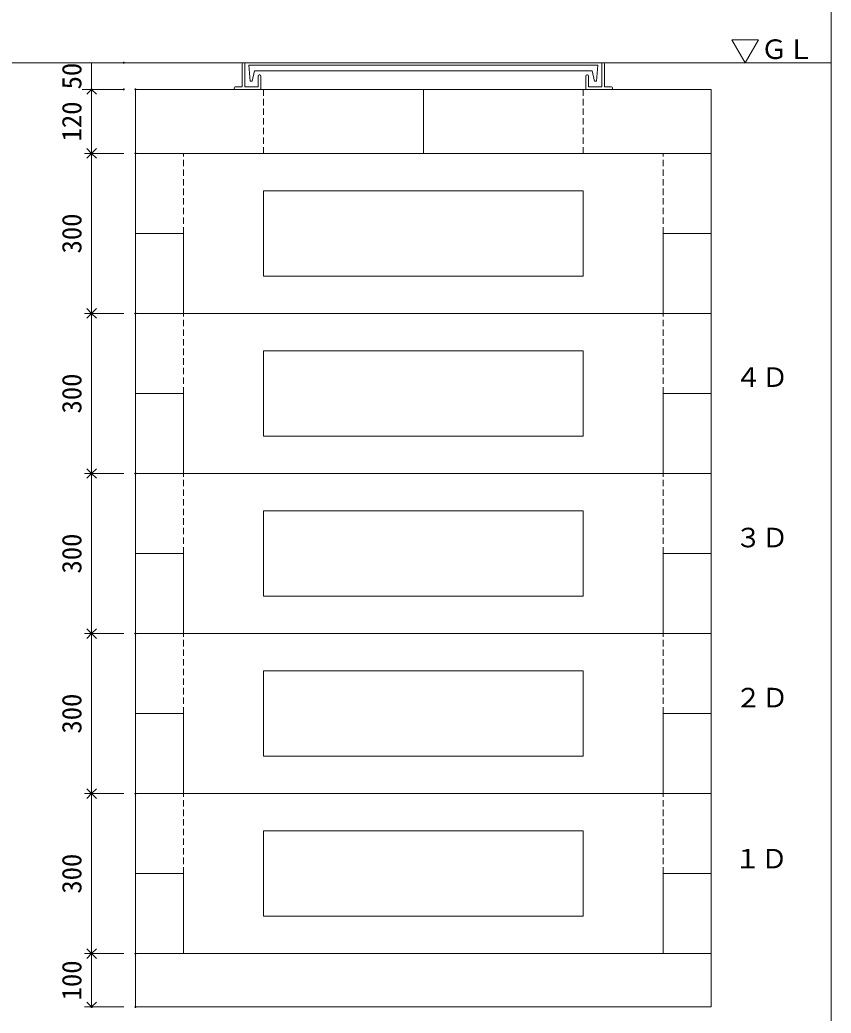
# Model space of a CAD drawing. Units: millimetres, scale not verified. Extents: x -4890 to 18490, y -2317 to 2317.
# Drawn here: x 3368 to 4890, y -1174 to 687 of the extents above; entities that cross this region are included whole.
import ezdxf
from ezdxf.enums import TextEntityAlignment as Align

# ---------------------------------------------------------------- set-up
doc = ezdxf.new("R2010")
doc.units = ezdxf.units.MM
doc.header["$LTSCALE"] = 10
doc.header["$PDMODE"] = 32
doc.header["$PDSIZE"] = 2
doc.linetypes.add('DASHED1', pattern=[1.8, 1.2, -0.6])
doc.linetypes.add('USER2', pattern=[50.8, 31.75, -6.35, 6.35, -6.35])
for name, color, linetype, lineweight in [('0-1_Defpoints', 7, 'USER2', 5), ('0-2_waku', 7, 'Continuous', 18), ('0-3_gaikei', 7, 'Continuous', 18), ('0-4_kakure', 7, 'DASHED1', 5), ('0-5_sunpou', 7, 'Continuous', 5), ('0-8_uchigawa', 6, 'Continuous', 18), ('0-A_futa', 3, 'Continuous', 18), ('0-B_GL', 4, 'Continuous', 18), ('0-D_文字１', 7, 'Continuous', 18)]:
    doc.layers.add(name, color=color, linetype=linetype, lineweight=lineweight)
doc.styles.add('ＭＳ ゴシック', font='')
doc.styles.get('ＭＳ ゴシック').set_extended_font_data('MS Gothic')

# ---------------------------------------------------------------- blocks, each defined once
blk = doc.blocks.new('_Open90')
at = {"layer": '0-5_sunpou'}
blk.add_line((0, 0), (-1, 0), dxfattribs=at)
blk.add_lwpolyline([(-0.5, 0.5), (0, 0), (-0.5, -0.5)], dxfattribs=at)
blk = doc.blocks.new('D56')
at = {"layer": '0-1_Defpoints'}
for p in [(5032.32, 2024.36), (4949.96, 1724.36), (5032.32, 1724.36)]:
    blk.add_point(p, dxfattribs=at)
at = {"layer": '0-5_sunpou'}
for p, q in [((5010.32, 2024.36), (4936.96, 2024.36)), ((4949.96, 2006.36), (4949.96, 1742.36)), ((5010.32, 1724.36), (4936.96, 1724.36))]:
    blk.add_line(p, q, dxfattribs=at)
at = {"layer": '0-5_sunpou', "xscale": 18, "yscale": 18}
for p, rotation in [((4949.96, 2024.36), 90), ((4949.96, 1724.36), 270)]:
    blk.add_blockref('_Open90', p, dxfattribs=dict(at, rotation=rotation))
at = {"layer": '0-5_sunpou', "style": 'ＭＳ ゴシック'}
blk.add_text('300', height=36.66, rotation=90, dxfattribs=at).set_placement((4941.96, 1836.86), align=Align.BOTTOM_LEFT)
blk = doc.blocks.new('D57')
at = {"layer": '0-1_Defpoints'}
for p in [(5032.32, 1424.36), (4949.96, 1124.36), (5032.32, 1124.36)]:
    blk.add_point(p, dxfattribs=at)
at = {"layer": '0-5_sunpou'}
for p, q in [((5010.32, 1424.36), (4936.96, 1424.36)), ((4949.96, 1406.36), (4949.96, 1142.36)), ((5010.32, 1124.36), (4936.96, 1124.36))]:
    blk.add_line(p, q, dxfattribs=at)
at = {"layer": '0-5_sunpou', "xscale": 18, "yscale": 18}
for p, rotation in [((4949.96, 1424.36), 90), ((4949.96, 1124.36), 270)]:
    blk.add_blockref('_Open90', p, dxfattribs=dict(at, rotation=rotation))
at = {"layer": '0-5_sunpou', "style": 'ＭＳ ゴシック'}
blk.add_text('300', height=36.66, rotation=90, dxfattribs=at).set_placement((4941.96, 1236.86), align=Align.BOTTOM_LEFT)
blk = doc.blocks.new('D58')
at = {"layer": '0-1_Defpoints'}
for p in [(5032.32, 2324.36), (4949.96, 2024.36), (5032.32, 2024.36)]:
    blk.add_point(p, dxfattribs=at)
at = {"layer": '0-5_sunpou'}
for p, q in [((5010.32, 2324.36), (4936.96, 2324.36)), ((4949.96, 2306.36), (4949.96, 2042.36)), ((5010.32, 2024.36), (4936.96, 2024.36))]:
    blk.add_line(p, q, dxfattribs=at)
at = {"layer": '0-5_sunpou', "xscale": 18, "yscale": 18}
for p, rotation in [((4949.96, 2324.36), 90), ((4949.96, 2024.36), 270)]:
    blk.add_blockref('_Open90', p, dxfattribs=dict(at, rotation=rotation))
at = {"layer": '0-5_sunpou', "style": 'ＭＳ ゴシック'}
blk.add_text('300', height=36.66, rotation=90, dxfattribs=at).set_placement((4941.96, 2136.86), align=Align.BOTTOM_LEFT)
blk = doc.blocks.new('D59')
at = {"layer": '0-1_Defpoints'}
for p in [(5032.32, 2744.36), (4949.96, 2624.36), (5032.32, 2624.36)]:
    blk.add_point(p, dxfattribs=at)
at = {"layer": '0-5_sunpou'}
for p, q in [((5010.32, 2744.36), (4936.96, 2744.36)), ((4949.96, 2726.36), (4949.96, 2642.36)), ((5010.32, 2624.36), (4936.96, 2624.36))]:
    blk.add_line(p, q, dxfattribs=at)
at = {"layer": '0-5_sunpou', "xscale": 18, "yscale": 18}
for p, rotation in [((4949.96, 2744.36), 90), ((4949.96, 2624.36), 270)]:
    blk.add_blockref('_Open90', p, dxfattribs=dict(at, rotation=rotation))
at = {"layer": '0-5_sunpou', "style": 'ＭＳ ゴシック'}
blk.add_text('120', height=36.66, rotation=90, dxfattribs=at).set_placement((4941.96, 2646.86), align=Align.BOTTOM_LEFT)
blk = doc.blocks.new('D60')
at = {"layer": '0-1_Defpoints'}
for p in [(5032.32, 2744.36), (4949.96, 2624.36), (5032.32, 2624.36)]:
    blk.add_point(p, dxfattribs=at)
at = {"layer": '0-5_sunpou'}
for p, q in [((5010.32, 2744.36), (4936.96, 2744.36)), ((4949.96, 2726.36), (4949.96, 2642.36)), ((5010.32, 2624.36), (4936.96, 2624.36))]:
    blk.add_line(p, q, dxfattribs=at)
at = {"layer": '0-5_sunpou', "xscale": 18, "yscale": 18}
for p, rotation in [((4949.96, 2744.36), 90), ((4949.96, 2624.36), 270)]:
    blk.add_blockref('_Open90', p, dxfattribs=dict(at, rotation=rotation))
at = {"layer": '0-5_sunpou', "style": 'ＭＳ ゴシック'}
blk.add_text('120', height=36.66, rotation=90, dxfattribs=at).set_placement((4941.96, 2646.86), align=Align.BOTTOM_LEFT)
blk = doc.blocks.new('D64')
at = {"layer": '0-1_Defpoints'}
for p in [(5010.32, 2794.36), (4949.96, 2744.36), (5010.32, 2744.36)]:
    blk.add_point(p, dxfattribs=at)
at = {"layer": '0-5_sunpou'}
for p, q in [((4988.32, 2794.36), (4936.96, 2794.36)), ((4949.96, 2794.36), (4949.96, 2744.36)), ((4988.32, 2744.36), (4936.96, 2744.36))]:
    blk.add_line(p, q, dxfattribs=at)
at = {"layer": '0-5_sunpou', "style": 'ＭＳ ゴシック'}
blk.add_text('50', height=36.66, rotation=90, dxfattribs=at).set_placement((4941.96, 2744.36), align=Align.BOTTOM_LEFT)
blk = doc.blocks.new('D68')
at = {"layer": '0-1_Defpoints'}
for p in [(5032.32, 1124.36), (4949.96, 1024.36), (5032.32, 1024.36)]:
    blk.add_point(p, dxfattribs=at)
at = {"layer": '0-5_sunpou'}
for p, q in [((5010.32, 1124.36), (4936.96, 1124.36)), ((4949.96, 1106.36), (4949.96, 1042.36)), ((5010.32, 1024.36), (4936.96, 1024.36))]:
    blk.add_line(p, q, dxfattribs=at)
at = {"layer": '0-5_sunpou', "xscale": 18, "yscale": 18}
for p, rotation in [((4949.96, 1124.36), 90), ((4949.96, 1024.36), 270)]:
    blk.add_blockref('_Open90', p, dxfattribs=dict(at, rotation=rotation))
at = {"layer": '0-5_sunpou', "style": 'ＭＳ ゴシック'}
blk.add_text('100', height=36.66, rotation=90, dxfattribs=at).set_placement((4941.96, 1036.86), align=Align.BOTTOM_LEFT)
blk = doc.blocks.new('D55')
at = {"layer": '0-1_Defpoints'}
for p in [(5032.32, 2624.36), (4949.96, 2324.36), (5032.32, 2324.36)]:
    blk.add_point(p, dxfattribs=at)
at = {"layer": '0-5_sunpou'}
for p, q in [((5010.32, 2624.36), (4936.96, 2624.36)), ((4949.96, 2606.36), (4949.96, 2342.36)), ((5010.32, 2324.36), (4936.96, 2324.36))]:
    blk.add_line(p, q, dxfattribs=at)
at = {"layer": '0-5_sunpou', "xscale": 18, "yscale": 18}
for p, rotation in [((4949.96, 2624.36), 90), ((4949.96, 2324.36), 270)]:
    blk.add_blockref('_Open90', p, dxfattribs=dict(at, rotation=rotation))
at = {"layer": '0-5_sunpou', "style": 'ＭＳ ゴシック'}
blk.add_text('300', height=36.66, rotation=90, dxfattribs=at).set_placement((4941.96, 2436.86), align=Align.BOTTOM_LEFT)
blk = doc.blocks.new('D77')
at = {"layer": '0-1_Defpoints'}
for p in [(5032.32, 1724.36), (4949.96, 1424.36), (5032.32, 1424.36)]:
    blk.add_point(p, dxfattribs=at)
at = {"layer": '0-5_sunpou'}
for p, q in [((5010.32, 1724.36), (4936.96, 1724.36)), ((4949.96, 1706.36), (4949.96, 1442.36)), ((5010.32, 1424.36), (4936.96, 1424.36))]:
    blk.add_line(p, q, dxfattribs=at)
at = {"layer": '0-5_sunpou', "xscale": 18, "yscale": 18}
for p, rotation in [((4949.96, 1724.36), 90), ((4949.96, 1424.36), 270)]:
    blk.add_blockref('_Open90', p, dxfattribs=dict(at, rotation=rotation))
at = {"layer": '0-5_sunpou', "style": 'ＭＳ ゴシック'}
blk.add_text('300', height=36.66, rotation=90, dxfattribs=at).set_placement((4941.96, 1536.86), align=Align.BOTTOM_LEFT)

msp = doc.modelspace()

# ---------------------------------------------------------------- linework, layer by layer
at = {"layer": '0-2_waku'}
msp.add_line((4890, 2317.1), (4890, -1957.9), dxfattribs=at)
msp.add_line((4890, 2317.1), (4890, -1957.9), dxfattribs=at)
at = {"layer": '0-3_gaikei'}
for p, q in [((3585, 557.1), (4665, 557.1)), ((4125, 557.1), (4125, 437.1)), ((4665, 437.1), (3585, 437.1)), ((4665, 437.1), (3585, 437.1)), ((4665, 437.1), (3585, 437.1)), ((3585, 437.1), (3585, 287.1)), ((3585, 437.1), (3585, 287.1)), ((3585, 437.1), (3585, 287.1)), ((3675, 437.1), (4575, 437.1)), ((4665, 437.1), (4665, 287.1)), ((4665, 437.1), (4665, 287.1)), ((4665, 437.1), (4665, 287.1)), ((3585, 287.1), (3585, 137.1)), ((3675, 287.1), (3585, 287.1)), ((3675, 287.1), (3585, 287.1)), ((3675, 287.1), (3585, 287.1)), ((3675, 287.1), (3675, 137.1)), ((3675, 287.1), (3675, 137.1)), ((3675, 287.1), (3675, 137.1)), ((4575, 287.1), (4575, 137.1)), ((4575, 287.1), (4575, 137.1)), ((4575, 287.1), (4575, 137.1)), ((4665, 287.1), (4575, 287.1)), ((4665, 287.1), (4575, 287.1)), ((4665, 287.1), (4575, 287.1)), ((4665, 287.1), (4665, 137.1)), ((3585, 137.1), (3585, -12.9)), ((3585, 137.1), (3585, -12.9)), ((3585, 137.1), (3585, -12.9)), ((4665, 137.1), (3585, 137.1)), ((4665, 137.1), (3585, 137.1)), ((4665, 137.1), (3585, 137.1)), ((4665, 137.1), (3585, 137.1)), ((4665, 137.1), (3585, 137.1)), ((4665, 137.1), (3585, 137.1)), ((4575, 137.1), (3675, 137.1)), ((4575, 137.1), (3675, 137.1)), ((4575, 137.1), (3675, 137.1)), ((4515, 137.1), (3735, 137.1)), ((4665, 137.1), (4665, -12.9)), ((4665, 137.1), (4665, -12.9)), ((4665, 137.1), (4665, -12.9)), ((3585, -12.9), (3585, -162.9)), ((3675, -12.9), (3585, -12.9)), ((3675, -12.9), (3585, -12.9)), ((3675, -12.9), (3585, -12.9)), ((3675, -12.9), (3675, -162.9)), ((3675, -12.9), (3675, -162.9)), ((3675, -12.9), (3675, -162.9)), ((4575, -12.9), (4575, -162.9)), ((4575, -12.9), (4575, -162.9)), ((4575, -12.9), (4575, -162.9)), ((4665, -12.9), (4575, -12.9)), ((4665, -12.9), (4575, -12.9)), ((4665, -12.9), (4575, -12.9)), ((4665, -12.9), (4665, -162.9)), ((4665, -162.9), (3585, -162.9)), ((4665, -162.9), (3585, -162.9)), ((4665, -162.9), (3585, -162.9)), ((4665, -162.9), (3585, -162.9)), ((4665, -162.9), (3585, -162.9)), ((3585, -162.9), (3585, -312.9)), ((3585, -162.9), (3585, -312.9)), ((4575, -162.9), (3675, -162.9)), ((4575, -162.9), (3675, -162.9)), ((4575, -162.9), (3675, -162.9)), ((4515, -162.9), (3735, -162.9)), ((4665, -162.9), (4665, -312.9)), ((4665, -162.9), (4665, -312.9)), ((4665, -162.9), (4665, -312.9)), ((3585, -312.9), (3585, -462.9)), ((3675, -312.9), (3585, -312.9)), ((3675, -312.9), (3585, -312.9)), ((3675, -312.9), (3585, -312.9)), ((3675, -312.9), (3675, -462.9)), ((3675, -312.9), (3675, -462.9)), ((3675, -312.9), (3675, -462.9)), ((4575, -312.9), (4575, -462.9)), ((4575, -312.9), (4575, -462.9)), ((4575, -312.9), (4575, -462.9)), ((4665, -312.9), (4575, -312.9)), ((4665, -312.9), (4575, -312.9)), ((4665, -312.9), (4575, -312.9)), ((4665, -312.9), (4665, -462.9)), ((4665, -462.9), (3585, -462.9)), ((4665, -462.9), (3585, -462.9)), ((4665, -462.9), (3585, -462.9)), ((4665, -462.9), (3585, -462.9)), ((4665, -462.9), (3585, -462.9)), ((4665, -462.9), (3585, -462.9)), ((4665, -462.9), (3585, -462.9)), ((4665, -462.9), (3585, -462.9)), ((3585, -462.9), (3585, -612.9)), ((3585, -462.9), (3585, -612.9)), ((4575, -462.9), (3675, -462.9)), ((4575, -462.9), (3675, -462.9)), ((4575, -462.9), (3675, -462.9)), ((4575, -462.9), (3675, -462.9)), ((4575, -462.9), (3675, -462.9)), ((4575, -462.9), (3675, -462.9)), ((4515, -462.9), (3735, -462.9)), ((4515, -462.9), (3735, -462.9)), ((4665, -462.9), (4665, -612.9)), ((4665, -462.9), (4665, -612.9)), ((4665, -462.9), (4665, -612.9)), ((3585, -612.9), (3585, -762.9)), ((3675, -612.9), (3585, -612.9)), ((3675, -612.9), (3585, -612.9)), ((3675, -612.9), (3585, -612.9)), ((3675, -612.9), (3675, -762.9)), ((3675, -612.9), (3675, -762.9)), ((3675, -612.9), (3675, -762.9)), ((4575, -612.9), (4575, -762.9)), ((4575, -612.9), (4575, -762.9)), ((4575, -612.9), (4575, -762.9)), ((4665, -612.9), (4575, -612.9)), ((4665, -612.9), (4575, -612.9)), ((4665, -612.9), (4575, -612.9)), ((4665, -612.9), (4665, -762.9)), ((3585, -762.9), (3585, -912.9)), ((3585, -762.9), (3585, -912.9)), ((3585, -762.9), (3585, -912.9)), ((4665, -762.9), (3585, -762.9)), ((4665, -762.9), (3585, -762.9)), ((4665, -762.9), (3585, -762.9)), ((4575, -762.9), (3675, -762.9)), ((4575, -762.9), (3675, -762.9)), ((4575, -762.9), (3675, -762.9)), ((4515, -762.9), (3735, -762.9)), ((4665, -762.9), (4665, -912.9)), ((4665, -762.9), (4665, -912.9)), ((4665, -762.9), (4665, -912.9)), ((3675, -912.9), (3585, -912.9)), ((3675, -912.9), (3585, -912.9)), ((3675, -912.9), (3675, -1062.9)), ((3675, -912.9), (3675, -1062.9)), ((3675, -912.9), (3675, -1062.9)), ((4665, -912.9), (4575, -912.9)), ((4665, -912.9), (4575, -912.9)), ((4575, -912.9), (4575, -1062.9)), ((4575, -912.9), (4575, -1062.9)), ((4665, -912.9), (4665, -1062.9)), ((4665, -1062.9), (3585, -1062.9)), ((4665, -1062.9), (3585, -1062.9)), ((4665, -1062.9), (3585, -1062.9)), ((4665, -1062.9), (3585, -1062.9)), ((4665, -1062.9), (3585, -1062.9)), ((3585, -1162.9), (3585, -1062.9)), ((4665, -1062.9), (3585, -1062.9)), ((4665, -1062.9), (3585, -1062.9)), ((4665, -1062.9), (3585, -1062.9)), ((4665, -1062.9), (3585, -1062.9)), ((4575, -1062.9), (3675, -1062.9)), ((4575, -1062.9), (3675, -1062.9)), ((4575, -1062.9), (3675, -1062.9)), ((4515, -1062.9), (3735, -1062.9)), ((4515, -1062.9), (3735, -1062.9)), ((4665, -1162.9), (3585, -1162.9)), ((4665, -1162.9), (3585, -1162.9))]:
    msp.add_line(p, q, dxfattribs=at)
for points in [[(3675, 437.1), (3585, 437.1), (3585, 557.1)], [(4575, 437.1), (4665, 437.1), (4665, 557.1)], [(4665, -162.9), (3585, -162.9), (3585, -312.9)], [(4665, -462.9), (3585, -462.9), (3585, -612.9)], [(3675, -912.9), (3585, -912.9), (3585, -1062.9)], [(4665, -912.9), (4575, -912.9), (4575, -1062.9)], [(4665, -1162.9), (4665, -1062.9), (3585, -1062.9)]]:
    msp.add_lwpolyline(points, dxfattribs=at)
at = {"layer": '0-4_kakure'}
for p, q in [((3825, 437.1), (3825, 557.1)), ((4425, 437.1), (4425, 557.1)), ((3675, 287.1), (3675, 437.1)), ((4575, 287.1), (4575, 437.1)), ((3675, -12.9), (3675, 137.1)), ((4575, -12.9), (4575, 137.1)), ((3675, -312.9), (3675, -162.9)), ((4575, -312.9), (4575, -162.9)), ((3675, -612.9), (3675, -462.9)), ((4575, -612.9), (4575, -462.9)), ((3675, -912.9), (3675, -762.9)), ((4575, -912.9), (4575, -762.9))]:
    msp.add_line(p, q, dxfattribs=at)
at = {"layer": '0-5_sunpou'}
for p, q in [((3563, 607.1), (3485.14, 607.1)), ((3563, 557.1), (3485.14, 557.1))]:
    msp.add_line(p, q, dxfattribs=at)
at = {"layer": '0-8_uchigawa'}
for p, q in [((4425, 367.1), (4425, 207.1)), ((4425, 367.1), (4425, 207.1)), ((4425, 367.1), (4425, 207.1)), ((4425, 207.1), (3825, 207.1)), ((4425, 67.1), (4425, -92.9)), ((4425, 67.1), (4425, -92.9)), ((4425, 67.1), (4425, -92.9)), ((4425, -92.9), (3825, -92.9)), ((3825, -232.9), (3825, -392.9)), ((4425, -232.9), (3825, -232.9)), ((4425, -232.9), (4425, -392.9)), ((4425, -392.9), (3825, -392.9)), ((3825, -532.9), (3825, -692.9)), ((4425, -532.9), (3825, -532.9)), ((4425, -532.9), (4425, -692.9)), ((4425, -692.9), (3825, -692.9)), ((4425, -832.9), (3825, -832.9)), ((3825, -832.9), (3825, -992.9)), ((4425, -832.9), (4425, -992.9)), ((4425, -992.9), (3825, -992.9))]:
    msp.add_line(p, q, dxfattribs=at)
for points in [[(4425, 367.1), (3825, 367.1), (3825, 207.1)], [(4425, 67.1), (3825, 67.1), (3825, -92.9)]]:
    msp.add_lwpolyline(points, dxfattribs=at)
at = {"layer": '0-A_futa'}
for p, q in [((3785, 605.1), (3785, 562.1)), ((3787, 607.1), (3790, 607.1)), ((3790, 607.1), (3790, 562.1)), ((3797.81, 602.6), (4452.14, 602.6)), ((3797.81, 602.6), (3800.3, 572.6)), ((4452.14, 602.6), (4449.89, 572.6)), ((4460, 607.1), (4460, 562.1)), ((4460, 607.1), (4463, 607.1)), ((4465, 605.1), (4465, 562.1)), ((3808.33, 591.6), (3804.01, 572.6)), ((3808.33, 591.6), (4441.67, 591.6)), ((3815, 582.1), (3815, 562.1)), ((3817, 584.1), (3818, 584.1)), ((3820, 582.1), (3820, 557.1)), ((4430, 582.1), (4430, 557.1)), ((4433, 584.1), (4432, 584.1)), ((4435, 582.1), (4435, 562.1)), ((4441.67, 591.6), (4445.99, 572.6)), ((3770, 560.1), (3770, 559.1)), ((3772, 562.1), (3785, 562.1)), ((3790, 562.1), (3815, 562.1)), ((3800.3, 572.6), (3804.01, 572.6)), ((4460, 562.1), (4435, 562.1)), ((4449.89, 572.6), (4445.99, 572.6)), ((4478, 562.1), (4465, 562.1)), ((4480, 560.1), (4480, 559.1)), ((3820, 557.1), (3772, 557.1)), ((4430, 557.1), (4478, 557.1))]:
    msp.add_line(p, q, dxfattribs=at)
for centre, start, end in [((3787, 605.1), 90, 180), ((4463, 605.1), 0, 90), ((3817, 582.1), 90, 180), ((3818, 582.1), 0, 90), ((4432, 582.1), 90, 180), ((4433, 582.1), 0, 90), ((3772, 560.1), 90, 180), ((3772, 559.1), 180, 270), ((4478, 560.1), 0, 90), ((4478, 559.1), 270, 0)]:
    msp.add_arc(centre, 2, start, end, dxfattribs=at)
at = {"layer": '0-B_GL'}
msp.add_line((-1230, 607.1), (4890, 607.1), dxfattribs=at)
msp.add_line((-1230, 607.1), (4890, 607.1), dxfattribs=at)
msp.add_line((-1230, 607.1), (4890, 607.1), dxfattribs=at)
msp.add_line((-1230, 607.1), (4890, 607.1), dxfattribs=at)
at = {"layer": '0-D_文字１'}
for p, q in [((4728.74, 607.1), (4703.54, 650.04)), ((4703.54, 650.04), (4753.94, 650.04)), ((4728.74, 607.1), (4753.94, 650.04))]:
    msp.add_line(p, q, dxfattribs=at)

# ---------------------------------------------------------------- block references
at = {"layer": '0-5_sunpou'}
for name in ['D64', 'D59', 'D60', 'D55', 'D58', 'D56', 'D77', 'D57', 'D68']:
    msp.add_blockref(name, (-1447.32, -2187.26), dxfattribs=at)

# ---------------------------------------------------------------- texts
at = {"layer": '0-D_文字１', "style": 'ＭＳ ゴシック'}
for s, p in [('ＧＬ', (4757.87, 603.11)), ('４Ｄ', (4709.62, -11.63)), ('３Ｄ', (4709.63, -312.34)), ('２Ｄ', (4709.63, -612.34)), ('１Ｄ', (4708.31, -914.21))]:
    msp.add_text(s, height=36.66, dxfattribs=at).set_placement(p, align=Align.BOTTOM_LEFT)

doc.saveas('drawing.dxf')
